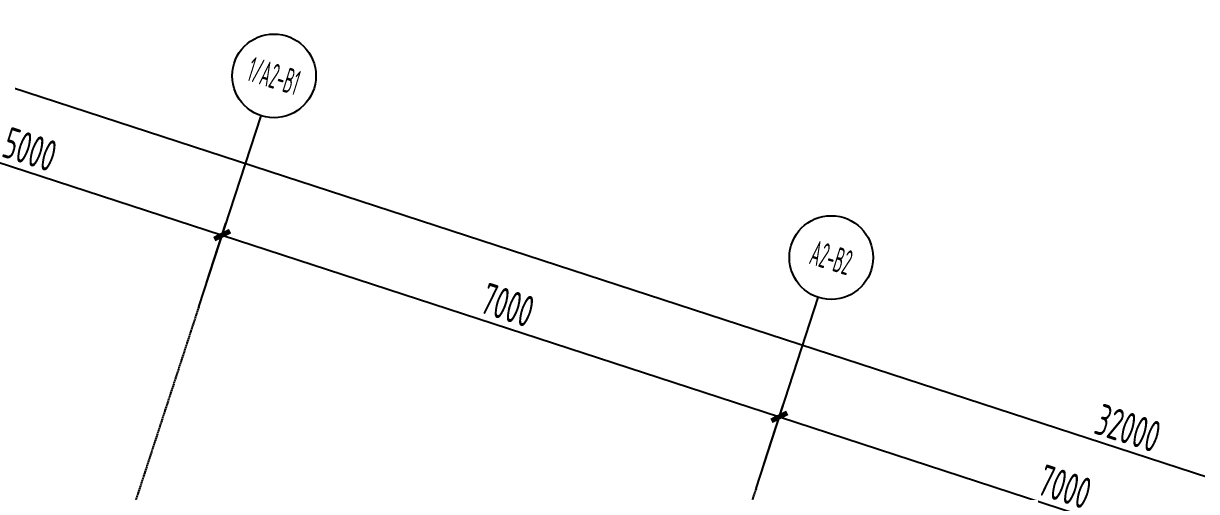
# Model space of a CAD drawing. Header units: millimetres. Extents: x 11515858 to 24947533, y -12764720 to -6305528.
# Drawn here: x 11850613 to 11864624, y -6316030 to -6310441 of the extents above; entities that cross this region are included whole.
import ezdxf
from ezdxf.enums import TextEntityAlignment as Align

# ---------------------------------------------------------------- set-up
doc = ezdxf.new("R2010")
doc.units = ezdxf.units.MM
doc.header["$LTSCALE"] = 10
for name, pattern in [('A2-RG-AXIS$0$CENTER', [2, 1.25, -0.25, 0.25, -0.25]), ('A2-RG-AXIS$0$DOTE', [2.42, 2, -0.2, 0.02, -0.2]), ('A2-RI-F3$0$HIDDEN', [0.375, 0.25, -0.125])]:
    doc.linetypes.add(name, pattern=pattern)
for name, color, linetype in [('A2-RG-AXIS$0$A-AXIS', 1, 'Continuous'), ('A2-RG-AXIS$0$A-DIMS-100', 1, 'Continuous'), ('A2-RG-AXIS$0$A-GRID', 1, 'A2-RG-AXIS$0$CENTER'), ('A2-RG-AXIS$0$A-SYMB', 4, 'Continuous')]:
    doc.layers.add(name, color=color, linetype=linetype)
doc.layers.add('A2-RI-F3$0$A-GENM', color=6, linetype='Continuous', lineweight=9)
doc.styles.add('A2-RG-AXIS$0$ECADI', font='hzs.shx', dxfattribs={"width": 0.7, "bigfont": 'hztxt.shx'})
doc.styles.add('A2-RG-AXIS$0$XD2008', font='hzs.shx', dxfattribs={"width": 0.7, "bigfont": 'hztxt.shx'})
doc.dimstyles.new('A2-RG-AXIS$0$XD150$0', dxfattribs={"dimscale": 150, "dimtxt": 2.5, "dimasz": 1, "dimexe": 1, "dimexo": 2, "dimgap": 0.5, "dimtad": 1, "dimdec": 0, "dimdsep": 46, "dimtxsty": 'A2-RG-AXIS$0$XD2008', "dimblk": 'A2-RG-AXIS$0$_ArchTick', "dimcen": 2.5, "dimclrt": 4, "dimaunit": 1, "dimadec": 0, "dimazin": 0, "dimtfac": 1, "dimtdec": 0, "dimtmove": 2, "dimatfit": 3, "dimfxl": 0, "dimtolj": 1, "dimtzin": 0, "dimarcsym": 0})

# ---------------------------------------------------------------- blocks, each defined once
blk = doc.blocks.new('A2-RG-AXIS$0$_ArchTick')
at = {"color": 0, "linetype": 'ByBlock', "const_width": 0.4}
blk.add_lwpolyline([(-0.5, -0.5), (0.5, 0.5)], dxfattribs=at)
blk = doc.blocks.new('*D563')
at = {"layer": 'A2-RG-AXIS$0$A-DIMS-100', "color": 0, "lineweight": -2, "transparency": 16777216}
for p, q in [((11848046, -6311989), (11848279, -6311276)), ((11848232, -6311419), (11852986, -6312968)), ((11852800, -6313539), (11853032, -6312826))]:
    blk.add_line(p, q, dxfattribs=at)
at = {"layer": 'Defpoints', "color": 0, "transparency": 16777216}
for p in [(11847953, -6312274), (11852986, -6312968), (11852707, -6313824)]:
    blk.add_point(p, dxfattribs=at)
at = {"layer": 'A2-RG-AXIS$0$A-DIMS-100', "color": 0, "lineweight": -2, "transparency": 16777216, "xscale": 150, "yscale": 150, "zscale": 150}
for p, rotation in [((11848232, -6311419), 161.9467459266124), ((11852986, -6312968), 341.9467459266124)]:
    blk.add_blockref('A2-RG-AXIS$0$_ArchTick', p, dxfattribs=dict(at, rotation=rotation))
at = {"layer": 'A2-RG-AXIS$0$A-DIMS-100', "color": 4, "transparency": 16777216, "insert": (11850690, -6311944), "char_height": 375, "attachment_point": 5, "rotation": 341.9467, "style": 'A2-RG-AXIS$0$XD2008'}
blk.add_mtext('\\A1;5000', dxfattribs=at)
blk = doc.blocks.new('*D564')
at = {"layer": 'A2-RG-AXIS$0$A-DIMS-100', "color": 0, "lineweight": -2, "transparency": 16777216}
for p, q in [((11852800, -6313539), (11853032, -6312826)), ((11852986, -6312968), (11859641, -6315138)), ((11859455, -6315708), (11859688, -6314995))]:
    blk.add_line(p, q, dxfattribs=at)
at = {"layer": 'Defpoints', "color": 0, "transparency": 16777216}
for p in [(11852707, -6313824), (11859641, -6315138), (11859362, -6315993)]:
    blk.add_point(p, dxfattribs=at)
at = {"layer": 'A2-RG-AXIS$0$A-DIMS-100', "color": 0, "lineweight": -2, "transparency": 16777216, "xscale": 150, "yscale": 150, "zscale": 150}
for p, rotation in [((11852986, -6312968), 161.9467459168328), ((11859641, -6315138), 341.9467459168328)]:
    blk.add_blockref('A2-RG-AXIS$0$_ArchTick', p, dxfattribs=dict(at, rotation=rotation))
at = {"layer": 'A2-RG-AXIS$0$A-DIMS-100', "color": 4, "transparency": 16777216, "insert": (11856395, -6313803), "char_height": 375, "attachment_point": 5, "rotation": 341.9467, "style": 'A2-RG-AXIS$0$XD2008'}
blk.add_mtext('\\A1;7000', dxfattribs=at)
blk = doc.blocks.new('*D565')
at = {"layer": 'A2-RG-AXIS$0$A-DIMS-100', "color": 0, "lineweight": -2, "transparency": 16777216}
for p, q in [((11859455, -6315708), (11859688, -6314995)), ((11859641, -6315138), (11866297, -6317307)), ((11866111, -6317877), (11866343, -6317164))]:
    blk.add_line(p, q, dxfattribs=at)
at = {"layer": 'Defpoints', "color": 0, "transparency": 16777216}
for p in [(11859362, -6315993), (11866297, -6317307), (11866018, -6318163)]:
    blk.add_point(p, dxfattribs=at)
at = {"layer": 'A2-RG-AXIS$0$A-DIMS-100', "color": 0, "lineweight": -2, "transparency": 16777216, "xscale": 150, "yscale": 150, "zscale": 150}
for p, rotation in [((11859641, -6315138), 161.9467459168328), ((11866297, -6317307), 341.9467459168328)]:
    blk.add_blockref('A2-RG-AXIS$0$_ArchTick', p, dxfattribs=dict(at, rotation=rotation))
at = {"layer": 'A2-RG-AXIS$0$A-DIMS-100', "color": 4, "transparency": 16777216, "insert": (11863050, -6315973), "char_height": 375, "attachment_point": 5, "rotation": 341.9467, "style": 'A2-RG-AXIS$0$XD2008'}
blk.add_mtext('\\A1;7000', dxfattribs=at)
blk = doc.blocks.new('*D569')
at = {"layer": 'A2-RG-AXIS$0$A-DIMS-100', "color": 0, "lineweight": -2, "transparency": 16777216}
for p, q in [((11848046, -6311989), (11848557, -6310420)), ((11848511, -6310563), (11878936, -6320480)), ((11878471, -6321906), (11878982, -6320337))]:
    blk.add_line(p, q, dxfattribs=at)
at = {"layer": 'Defpoints', "color": 0, "transparency": 16777216}
for p in [(11847953, -6312274), (11878936, -6320480), (11878378, -6322191)]:
    blk.add_point(p, dxfattribs=at)
at = {"layer": 'A2-RG-AXIS$0$A-DIMS-100', "color": 0, "lineweight": -2, "transparency": 16777216, "xscale": 150, "yscale": 150, "zscale": 150}
for p, rotation in [((11848511, -6310563), 161.9470385083665), ((11878936, -6320480), 341.9470385083665)]:
    blk.add_blockref('A2-RG-AXIS$0$_ArchTick', p, dxfattribs=dict(at, rotation=rotation))
at = {"layer": 'A2-RG-AXIS$0$A-DIMS-100', "color": 4, "transparency": 16777216, "insert": (11863805, -6315272), "char_height": 375, "attachment_point": 5, "rotation": 341.947, "style": 'A2-RG-AXIS$0$XD2008'}
blk.add_mtext('\\A1;32000', dxfattribs=at)
blk = doc.blocks.new('A2-RG-AXIS$0$ECADI-TAG-GRID')
at = {"color": 13}
blk.add_circle((0, 0), 5, dxfattribs=at)
at = {"style": 'A2-RG-AXIS$0$ECADI', "width": 0.7}
blk.add_attdef('GRID', text='', height=5, dxfattribs=at).set_placement((0, 0), align=Align.MIDDLE)
blk = doc.blocks.new('A2-RI-F3$0$Roof Profile - North - Roof Profile - North-4421196-Documents - Level 3')
at = {"layer": 'A2-RI-F3$0$A-GENM'}
for points, knots in [([(64629, -7907), (64680, -7907), (64784, -7907), (64945, -7907), (65113, -7907), (65340, -7907), (65633, -7907), (65996, -7907), (66367, -7907), (66746, -7907), (67067, -7907), (67325, -7907), (67585, -7907), (67911, -7907), (68306, -7907), (68702, -7907), (69234, -7907), (69770, -7907), (70307, -7907), (70847, -7907), (71387, -7907), (71930, -7907), (72337, -7907), (72744, -7907), (73153, -7907), (73561, -7907), (74105, -7907), (74786, -7907), (75468, -7907), (76014, -7907), (76559, -7907), (76969, -7907), (77243, -7907), (77343, -7907), (77443, -7907), (77544, -7907)], [-0.999563, -0.999563, -0.999563, -0.999563, -0.984375, -0.96875, -0.953125, -0.9375, -0.90625, -0.875, -0.84375, -0.8125, -0.78125, -0.765625, -0.75, -0.71875, -0.6875, -0.65625, -0.625, -0.5625, -0.53125, -0.5, -0.4375, -0.40625, -0.375, -0.34375, -0.3125, -0.28125, -0.25, -0.1875, -0.125, -0.09375, -0.0625, 0, 0, 0, 0.02294, 0.02294, 0.02294, 0.02294]), ([(62729, -8207), (63370, -8207), (64195, -8207), (65204, -8207), (65230, -8207), (65371, -8207), (65633, -8207), (65996, -8207), (66367, -8207), (66746, -8207), (67067, -8207), (67325, -8207), (67585, -8207), (67911, -8207), (68306, -8207), (68702, -8207), (69234, -8207), (69770, -8207), (70307, -8207), (70847, -8207), (71387, -8207), (71930, -8207), (72337, -8207), (72744, -8207), (73153, -8207), (73561, -8207), (74105, -8207), (74786, -8207), (75468, -8207), (76014, -8207), (76559, -8207), (76969, -8207), (77243, -8207)], [-1.221627, -1.221627, -1.221627, -1.221627, -0.94481, -0.94481, -0.94481, -0.9375, -0.90625, -0.875, -0.84375, -0.8125, -0.78125, -0.765625, -0.75, -0.71875, -0.6875, -0.65625, -0.625, -0.5625, -0.53125, -0.5, -0.4375, -0.40625, -0.375, -0.34375, -0.3125, -0.28125, -0.25, -0.1875, -0.125, -0.09375, -0.0625, 0, 0, 0, 0])]:
    blk.add_open_spline(points, degree=3, knots=knots, dxfattribs=at)
blk = doc.blocks.new('A2-RG-AXIS')
at = {"layer": 'A2-RG-AXIS$0$A-AXIS'}
for p, q in [((11852707, -6313824), (11853450.7, -6311542.1)), ((11859362.3, -6315993.3), (11860106.1, -6313711.4))]:
    blk.add_line(p, q, dxfattribs=at)
at = {"layer": 'A2-RG-AXIS$0$A-GRID', "linetype": 'A2-RG-AXIS$0$DOTE'}
for p, q in [((11852707, -6313824), (11839546.1, -6354201.2)), ((11859362.3, -6315993.2), (11846201.5, -6356370.4))]:
    blk.add_line(p, q, dxfattribs=at)
at = {"layer": 'A2-RG-AXIS$0$A-SYMB'}
ref = blk.add_blockref('A2-RG-AXIS$0$ECADI-TAG-GRID', (11853605.6, -6311066.7), dxfattribs=dict(at, xscale=100.0000000000341, yscale=100.0000000000341, zscale=100.0000000000341, rotation=342.7200000000827))
ref.add_attrib('GRID', '1/A2-B1', dxfattribs={"layer": '0', "extrusion": (0, 0, -1), "height": 300, "rotation": 17.28, "style": 'A2-RG-AXIS$0$ECADI', "text_generation_flag": 2, "width": 0.5}).set_placement((-11853605.6, -6311066.7), align=Align.MIDDLE)
ref = blk.add_blockref('A2-RG-AXIS$0$ECADI-TAG-GRID', (11860261, -6313236), dxfattribs=dict(at, xscale=100.0000000000341, yscale=100.0000000000341, zscale=100.0000000000341, rotation=342.7200000000827))
ref.add_attrib('GRID', 'A2-B2', dxfattribs={"layer": '0', "extrusion": (0, 0, -1), "height": 300, "rotation": 17.28, "style": 'A2-RG-AXIS$0$ECADI', "text_generation_flag": 2, "width": 0.5}).set_placement((-11860261, -6313236), align=Align.MIDDLE)
at = {"layer": 'A2-RG-AXIS$0$A-DIMS-100'}
for p2, distance, picture, middle in [((11878378.1, -6322191.3), 1800, '*D569', (11863804.8, -6315271.9)), ((11852706.9, -6313824), 900, '*D563', (11850690.3, -6311943.9))]:
    dim = blk.add_aligned_dim(p1=(11847953.1, -6312274.5), p2=p2, distance=distance, dimstyle='A2-RG-AXIS$0$XD150$0', dxfattribs=at)
    dim.commit()
    dim.dimension.update_dxf_attribs({"geometry": picture, "text_midpoint": middle})
for base, p1, p2, picture, middle in [((11859641.3, -6315137.6), (11852706.9, -6313824), (11859362.4, -6315993.2), '*D564', (11856394.9, -6313803.3)), ((11866296.6, -6317306.9), (11859362.4, -6315993.2), (11866017.7, -6318162.6), '*D565', (11863050.3, -6315972.7))]:
    dim = blk.add_linear_dim(base=base, p1=p1, p2=p2, angle=161.94675, dimstyle='A2-RG-AXIS$0$XD150$0', dxfattribs=at)
    dim.commit()
    dim.dimension.update_dxf_attribs({"geometry": picture, "text_midpoint": middle})
blk = doc.blocks.new('A2-RI-F3')
at = {"linetype": 'A2-RI-F3$0$HIDDEN', "ltscale": 3}
blk.add_blockref('A2-RG-AXIS', (0, 0), dxfattribs=at)
at = {"layer": 'A2-RI-F3$0$A-GENM', "rotation": 341.9467472745557}
blk.add_blockref('A2-RI-F3$0$Roof Profile - North - Roof Profile - North-4421196-Documents - Level 3', (11787881.1, -6287517.1), dxfattribs=at)

msp = doc.modelspace()

# ---------------------------------------------------------------- block references
for name in ['A2-RI-F3', 'A2-RG-AXIS']:
    msp.add_blockref(name, (0, 0))

doc.saveas('drawing.dxf')
